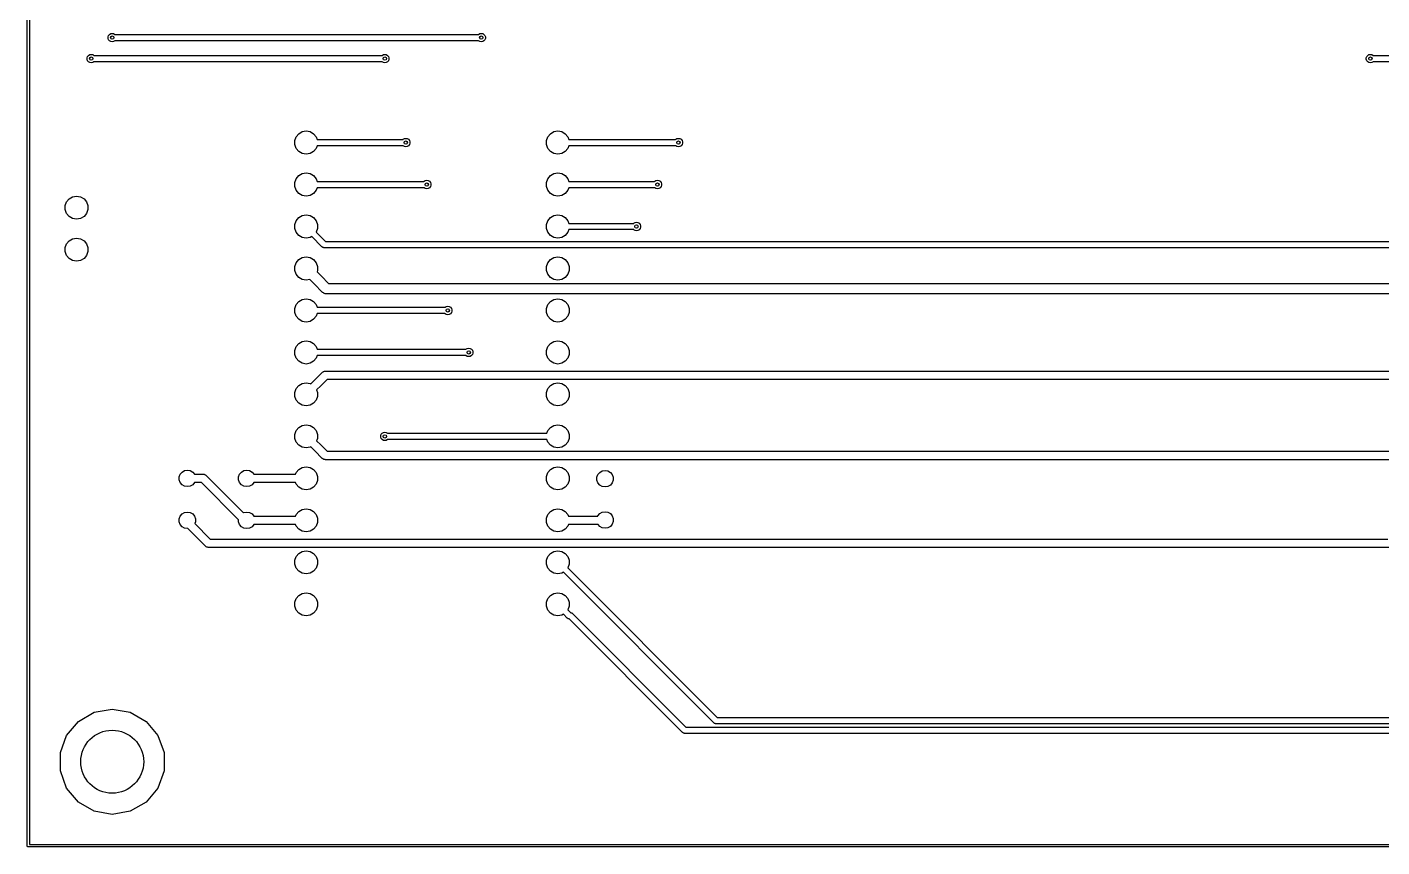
# Model space of a CAD drawing. Extents: x 25 to 346, y -457 to -16.
# Drawn here: x 25.3 to 107.4, y -456.6 to -407 of the extents above; entities that cross this region are included whole.
import ezdxf

# ---------------------------------------------------------------- set-up
doc = ezdxf.new("R2010")
doc.units = 0
doc.header["$MEASUREMENT"] = 0
doc.layers.add('BLACK', color=7, linetype='CONTINUOUS')

msp = doc.modelspace()

# ---------------------------------------------------------------- linework, layer by layer
at = {"layer": 'Black'}
for p, q in [((25.325, -456.565), (25.325, -16.51)), ((25.475, -16.585), (25.475, -456.49)), ((30.2289, -407.626), (30.2592, -407.543)), ((30.2289, -407.714), (30.2289, -407.626)), ((30.2592, -407.797), (30.2289, -407.714)), ((30.2592, -407.543), (30.3161, -407.475)), ((30.3161, -407.475), (30.3928, -407.43)), ((30.3928, -407.43), (30.48, -407.415)), ((30.48, -407.415), (30.5672, -407.43)), ((30.5672, -407.43), (30.6439, -407.475)), ((30.6439, -407.475), (30.6479, -407.479)), ((30.6479, -407.479), (52.4728, -407.479)), ((52.4728, -407.479), (52.6641, -407.479)), ((52.6641, -407.479), (52.6681, -407.475)), ((52.6681, -407.475), (52.7448, -407.43)), ((52.7448, -407.43), (52.832, -407.415)), ((52.832, -407.415), (52.9192, -407.43)), ((52.9192, -407.43), (52.9959, -407.475)), ((52.9959, -407.475), (53.0528, -407.543)), ((53.0528, -407.543), (53.0831, -407.626)), ((53.0831, -407.714), (53.0528, -407.797)), ((53.0831, -407.626), (53.0831, -407.714)), ((30.3161, -407.865), (30.2592, -407.797)), ((30.3928, -407.91), (30.3161, -407.865)), ((30.48, -407.925), (30.3928, -407.91)), ((30.5672, -407.91), (30.48, -407.925)), ((30.6439, -407.865), (30.5672, -407.91)), ((30.6479, -407.861), (30.6439, -407.865)), ((52.4728, -407.861), (30.6479, -407.861)), ((52.6641, -407.861), (52.4728, -407.861)), ((52.6681, -407.865), (52.6641, -407.861)), ((52.7448, -407.91), (52.6681, -407.865)), ((52.832, -407.925), (52.7448, -407.91)), ((52.9192, -407.91), (52.832, -407.925)), ((52.9959, -407.865), (52.9192, -407.91)), ((53.0528, -407.797), (52.9959, -407.865)), ((28.9589, -408.896), (28.9892, -408.813)), ((28.9589, -408.984), (28.9589, -408.896)), ((28.9892, -409.067), (28.9589, -408.984)), ((28.9892, -408.813), (29.0461, -408.745)), ((29.0461, -409.135), (28.9892, -409.067)), ((29.0461, -408.745), (29.1228, -408.7)), ((29.1228, -409.18), (29.0461, -409.135)), ((29.1228, -408.7), (29.21, -408.685)), ((29.21, -409.195), (29.1228, -409.18)), ((29.21, -408.685), (29.2972, -408.7)), ((29.2972, -409.18), (29.21, -409.195)), ((29.2972, -408.7), (29.3739, -408.745)), ((29.3739, -409.135), (29.2972, -409.18)), ((29.3739, -408.745), (29.3779, -408.749)), ((29.3779, -409.13), (29.3739, -409.135)), ((29.3779, -408.749), (46.8221, -408.749)), ((46.8221, -409.13), (29.3779, -409.13)), ((46.8221, -408.749), (46.8261, -408.745)), ((46.8261, -409.135), (46.8221, -409.13)), ((46.8261, -408.745), (46.9028, -408.7)), ((46.9028, -409.18), (46.8261, -409.135)), ((46.9028, -408.7), (46.99, -408.685)), ((46.99, -409.195), (46.9028, -409.18)), ((46.99, -408.685), (47.0772, -408.7)), ((47.0772, -409.18), (46.99, -409.195)), ((47.0772, -408.7), (47.1539, -408.745)), ((47.1539, -409.135), (47.0772, -409.18)), ((47.1539, -408.745), (47.2108, -408.813)), ((47.2108, -409.067), (47.1539, -409.135)), ((47.2108, -408.813), (47.2411, -408.896)), ((47.2411, -408.984), (47.2108, -409.067)), ((47.2411, -408.896), (47.2411, -408.984)), ((106.429, -408.896), (106.459, -408.813)), ((106.429, -408.984), (106.429, -408.896)), ((106.459, -409.067), (106.429, -408.984)), ((106.459, -408.813), (106.516, -408.745)), ((106.516, -409.135), (106.459, -409.067)), ((106.516, -408.745), (106.593, -408.7)), ((106.593, -409.18), (106.516, -409.135)), ((106.593, -408.7), (106.68, -408.685)), ((106.68, -409.195), (106.593, -409.18)), ((106.68, -408.685), (106.767, -408.7)), ((106.767, -409.18), (106.68, -409.195)), ((106.767, -408.7), (106.844, -408.745)), ((106.844, -409.135), (106.767, -409.18)), ((106.844, -408.745), (106.848, -408.749)), ((106.848, -409.13), (106.844, -409.135)), ((106.848, -408.749), (124.292, -408.749)), ((124.292, -409.13), (106.848, -409.13)), ((41.6203, -413.669), (41.7768, -413.483)), ((41.7768, -413.483), (41.9877, -413.361)), ((41.9877, -413.361), (42.2275, -413.319)), ((42.2275, -413.319), (42.4673, -413.361)), ((42.4673, -413.361), (42.6782, -413.483)), ((42.6782, -413.483), (42.8347, -413.669)), ((56.8603, -413.669), (57.0168, -413.483)), ((57.0168, -413.483), (57.2277, -413.361)), ((57.2277, -413.361), (57.4675, -413.319)), ((57.4675, -413.319), (57.7073, -413.361)), ((57.7073, -413.361), (57.9182, -413.483)), ((57.9182, -413.483), (58.0747, -413.669)), ((41.537, -413.898), (41.6203, -413.669)), ((41.537, -414.142), (41.537, -413.898)), ((41.6203, -414.371), (41.537, -414.142)), ((42.8347, -413.669), (42.893, -413.829)), ((42.893, -414.21), (42.8347, -414.371)), ((42.893, -413.829), (48.0921, -413.829)), ((48.0921, -414.21), (42.893, -414.21)), ((48.0921, -413.829), (48.0961, -413.825)), ((48.0961, -414.215), (48.0921, -414.21)), ((48.0961, -413.825), (48.1728, -413.78)), ((48.1728, -414.26), (48.0961, -414.215)), ((48.1728, -413.78), (48.26, -413.765)), ((48.26, -414.275), (48.1728, -414.26)), ((48.26, -413.765), (48.3472, -413.78)), ((48.3472, -414.26), (48.26, -414.275)), ((48.3472, -413.78), (48.4239, -413.825)), ((48.4239, -414.215), (48.3472, -414.26)), ((48.4239, -413.825), (48.4808, -413.893)), ((48.4808, -414.147), (48.4239, -414.215)), ((48.4808, -413.893), (48.5111, -413.976)), ((48.5111, -414.064), (48.4808, -414.147)), ((48.5111, -413.976), (48.5111, -414.064)), ((56.777, -413.898), (56.8603, -413.669)), ((56.777, -414.142), (56.777, -413.898)), ((56.8603, -414.371), (56.777, -414.142)), ((58.0747, -413.669), (58.133, -413.829)), ((58.133, -414.21), (58.0747, -414.371)), ((58.133, -413.829), (64.6021, -413.829)), ((64.6021, -414.21), (58.133, -414.21)), ((64.6021, -413.829), (64.6061, -413.825)), ((64.6061, -414.215), (64.6021, -414.21)), ((64.6061, -413.825), (64.6828, -413.78)), ((64.6828, -414.26), (64.6061, -414.215)), ((64.6828, -413.78), (64.77, -413.765)), ((64.77, -414.275), (64.6828, -414.26)), ((64.77, -413.765), (64.8572, -413.78)), ((64.8572, -414.26), (64.77, -414.275)), ((64.8572, -413.78), (64.9339, -413.825)), ((64.9339, -414.215), (64.8572, -414.26)), ((64.9339, -413.825), (64.9908, -413.893)), ((64.9908, -414.147), (64.9339, -414.215)), ((64.9908, -413.893), (65.0211, -413.976)), ((65.0211, -414.064), (64.9908, -414.147)), ((65.0211, -413.976), (65.0211, -414.064)), ((41.7768, -414.557), (41.6203, -414.371)), ((41.9877, -414.679), (41.7768, -414.557)), ((42.2275, -414.721), (41.9877, -414.679)), ((42.4673, -414.679), (42.2275, -414.721)), ((42.6782, -414.557), (42.4673, -414.679)), ((42.8347, -414.371), (42.6782, -414.557)), ((57.0168, -414.557), (56.8603, -414.371)), ((57.2277, -414.679), (57.0168, -414.557)), ((57.4675, -414.721), (57.2277, -414.679)), ((57.7073, -414.679), (57.4675, -414.721)), ((57.9182, -414.557), (57.7073, -414.679)), ((58.0747, -414.371), (57.9182, -414.557)), ((41.7768, -416.023), (41.9877, -415.901)), ((41.9877, -415.901), (42.2275, -415.859)), ((42.2275, -415.859), (42.4673, -415.901)), ((42.4673, -415.901), (42.6782, -416.023)), ((57.0168, -416.023), (57.2277, -415.901)), ((57.2277, -415.901), (57.4675, -415.859)), ((57.4675, -415.859), (57.7073, -415.901)), ((57.7073, -415.901), (57.9182, -416.023)), ((41.537, -416.438), (41.6203, -416.209)), ((41.537, -416.682), (41.537, -416.438)), ((41.6203, -416.911), (41.537, -416.682)), ((41.6203, -416.209), (41.7768, -416.023)), ((42.6782, -416.023), (42.8347, -416.209)), ((42.8347, -416.209), (42.893, -416.369)), ((42.893, -416.75), (42.8347, -416.911)), ((42.893, -416.369), (49.3621, -416.369)), ((49.3621, -416.75), (42.893, -416.75)), ((49.3621, -416.369), (49.3661, -416.365)), ((49.3661, -416.755), (49.3621, -416.75)), ((49.3661, -416.365), (49.4428, -416.32)), ((49.4428, -416.8), (49.3661, -416.755)), ((49.4428, -416.32), (49.53, -416.305)), ((49.53, -416.815), (49.4428, -416.8)), ((49.53, -416.305), (49.6172, -416.32)), ((49.6172, -416.8), (49.53, -416.815)), ((49.6172, -416.32), (49.6939, -416.365)), ((49.6939, -416.755), (49.6172, -416.8)), ((49.6939, -416.365), (49.7508, -416.433)), ((49.7508, -416.687), (49.6939, -416.755)), ((49.7508, -416.433), (49.7811, -416.516)), ((49.7811, -416.604), (49.7508, -416.687)), ((49.7811, -416.516), (49.7811, -416.604)), ((56.777, -416.438), (56.8603, -416.209)), ((56.777, -416.682), (56.777, -416.438)), ((56.8603, -416.911), (56.777, -416.682)), ((56.8603, -416.209), (57.0168, -416.023)), ((57.9182, -416.023), (58.0747, -416.209)), ((58.0747, -416.209), (58.133, -416.369)), ((58.133, -416.75), (58.0747, -416.911)), ((58.133, -416.369), (63.3321, -416.369)), ((63.3321, -416.75), (58.133, -416.75)), ((63.3321, -416.369), (63.3361, -416.365)), ((63.3361, -416.755), (63.3321, -416.75)), ((63.3361, -416.365), (63.4128, -416.32)), ((63.4128, -416.8), (63.3361, -416.755)), ((63.4128, -416.32), (63.5, -416.305)), ((63.5, -416.815), (63.4128, -416.8)), ((63.5, -416.305), (63.5872, -416.32)), ((63.5872, -416.8), (63.5, -416.815)), ((63.5872, -416.32), (63.6639, -416.365)), ((63.6639, -416.755), (63.5872, -416.8)), ((63.6639, -416.365), (63.7208, -416.433)), ((63.7208, -416.687), (63.6639, -416.755)), ((63.7208, -416.433), (63.7511, -416.516)), ((63.7511, -416.604), (63.7208, -416.687)), ((63.7511, -416.516), (63.7511, -416.604)), ((27.6305, -417.835), (27.7138, -417.606)), ((27.7138, -417.606), (27.8703, -417.42)), ((27.8703, -417.42), (28.0812, -417.298)), ((28.0812, -417.298), (28.321, -417.256)), ((28.321, -417.256), (28.5608, -417.298)), ((28.5608, -417.298), (28.7717, -417.42)), ((28.7717, -417.42), (28.9282, -417.606)), ((28.9282, -417.606), (29.0115, -417.835)), ((41.7768, -417.097), (41.6203, -416.911)), ((41.9877, -417.219), (41.7768, -417.097)), ((42.2275, -417.261), (41.9877, -417.219)), ((42.4673, -417.219), (42.2275, -417.261)), ((42.6782, -417.097), (42.4673, -417.219)), ((42.8347, -416.911), (42.6782, -417.097)), ((57.0168, -417.097), (56.8603, -416.911)), ((57.2277, -417.219), (57.0168, -417.097)), ((57.4675, -417.261), (57.2277, -417.219)), ((57.7073, -417.219), (57.4675, -417.261)), ((57.9182, -417.097), (57.7073, -417.219)), ((58.0747, -416.911), (57.9182, -417.097)), ((27.6305, -418.079), (27.6305, -417.835)), ((27.7138, -418.308), (27.6305, -418.079)), ((27.8703, -418.494), (27.7138, -418.308)), ((28.9282, -418.308), (28.7717, -418.494)), ((29.0115, -418.079), (28.9282, -418.308)), ((29.0115, -417.835), (29.0115, -418.079)), ((41.7768, -418.563), (41.9877, -418.441)), ((41.9877, -418.441), (42.2275, -418.399)), ((42.2275, -418.399), (42.4673, -418.441)), ((42.4673, -418.441), (42.6782, -418.563)), ((57.0168, -418.563), (57.2277, -418.441)), ((57.2277, -418.441), (57.4675, -418.399)), ((57.4675, -418.399), (57.7073, -418.441)), ((57.7073, -418.441), (57.9182, -418.563)), ((28.0812, -418.616), (27.8703, -418.494)), ((28.321, -418.658), (28.0812, -418.616)), ((28.5608, -418.616), (28.321, -418.658)), ((28.7717, -418.494), (28.5608, -418.616)), ((41.537, -418.978), (41.6203, -418.749)), ((41.537, -419.222), (41.537, -418.978)), ((41.6203, -419.451), (41.537, -419.222)), ((41.6203, -418.749), (41.7768, -418.563)), ((42.6782, -418.563), (42.8347, -418.749)), ((42.8347, -418.749), (42.918, -418.978)), ((42.918, -419.222), (42.8381, -419.441)), ((42.918, -418.978), (42.918, -419.222)), ((56.777, -418.978), (56.8603, -418.749)), ((56.777, -419.222), (56.777, -418.978)), ((56.8603, -419.451), (56.777, -419.222)), ((56.8603, -418.749), (57.0168, -418.563)), ((57.9182, -418.563), (58.0747, -418.749)), ((58.0747, -418.749), (58.133, -418.909)), ((58.133, -418.909), (62.0621, -418.909)), ((62.0621, -418.909), (62.0661, -418.905)), ((62.0661, -418.905), (62.1428, -418.86)), ((62.1428, -418.86), (62.23, -418.845)), ((62.23, -418.845), (62.3172, -418.86)), ((62.3172, -418.86), (62.3939, -418.905)), ((62.3939, -418.905), (62.4508, -418.973)), ((62.4508, -419.227), (62.3939, -419.295)), ((62.4508, -418.973), (62.4811, -419.056)), ((62.4811, -419.144), (62.4508, -419.227)), ((62.4811, -419.056), (62.4811, -419.144)), ((27.7138, -420.146), (27.8703, -419.96)), ((27.8703, -419.96), (28.0812, -419.838)), ((28.0812, -419.838), (28.321, -419.796)), ((28.321, -419.796), (28.5608, -419.838)), ((28.5608, -419.838), (28.7717, -419.96)), ((28.7717, -419.96), (28.9282, -420.146)), ((41.7768, -419.637), (41.6203, -419.451)), ((41.9877, -419.759), (41.7768, -419.637)), ((42.2275, -419.801), (41.9877, -419.759)), ((42.4673, -419.759), (42.2275, -419.801)), ((42.5622, -419.704), (42.4673, -419.759)), ((43.185, -420.327), (42.5622, -419.704)), ((42.8381, -419.441), (43.3986, -420.002)), ((43.3986, -420.002), (149.634, -420.002)), ((57.0168, -419.637), (56.8603, -419.451)), ((57.2277, -419.759), (57.0168, -419.637)), ((57.4675, -419.801), (57.2277, -419.759)), ((57.7073, -419.759), (57.4675, -419.801)), ((57.9182, -419.637), (57.7073, -419.759)), ((58.0747, -419.451), (57.9182, -419.637)), ((58.133, -419.291), (58.0747, -419.451)), ((62.0621, -419.291), (58.133, -419.291)), ((62.0661, -419.295), (62.0621, -419.291)), ((62.1428, -419.34), (62.0661, -419.295)), ((62.23, -419.355), (62.1428, -419.34)), ((62.3172, -419.34), (62.23, -419.355)), ((62.3939, -419.295), (62.3172, -419.34)), ((27.6305, -420.375), (27.7138, -420.146)), ((27.6305, -420.619), (27.6305, -420.375)), ((27.7138, -420.848), (27.6305, -420.619)), ((27.8703, -421.034), (27.7138, -420.848)), ((28.9282, -420.848), (28.7717, -421.034)), ((28.9282, -420.146), (29.0115, -420.375)), ((29.0115, -420.619), (28.9282, -420.848)), ((29.0115, -420.375), (29.0115, -420.619)), ((43.1919, -420.332), (43.185, -420.327)), ((43.1972, -420.338), (43.1919, -420.332)), ((43.2188, -420.351), (43.1972, -420.338)), ((43.2392, -420.365), (43.2188, -420.351)), ((43.2473, -420.367), (43.2392, -420.365)), ((43.2545, -420.371), (43.2473, -420.367)), ((43.2791, -420.376), (43.2545, -420.371)), ((43.3031, -420.382), (43.2791, -420.376)), ((43.3114, -420.381), (43.3031, -420.382)), ((43.3197, -420.383), (43.3114, -420.381)), ((149.784, -420.383), (43.3197, -420.383)), ((28.0812, -421.156), (27.8703, -421.034)), ((28.321, -421.198), (28.0812, -421.156)), ((28.5608, -421.156), (28.321, -421.198)), ((28.7717, -421.034), (28.5608, -421.156)), ((41.537, -421.518), (41.6203, -421.289)), ((41.537, -421.762), (41.537, -421.518)), ((41.6203, -421.289), (41.7768, -421.103)), ((41.7768, -421.103), (41.9877, -420.981)), ((41.9877, -420.981), (42.2275, -420.939)), ((42.2275, -420.939), (42.4673, -420.981)), ((42.4673, -420.981), (42.6782, -421.103)), ((42.6782, -421.103), (42.8347, -421.289)), ((42.8347, -421.289), (42.918, -421.518)), ((42.918, -421.518), (42.918, -421.762)), ((56.777, -421.518), (56.8603, -421.289)), ((56.777, -421.762), (56.777, -421.518)), ((56.8603, -421.289), (57.0168, -421.103)), ((57.0168, -421.103), (57.2277, -420.981)), ((57.2277, -420.981), (57.4675, -420.939)), ((57.4675, -420.939), (57.7073, -420.981)), ((57.7073, -420.981), (57.9182, -421.103)), ((57.9182, -421.103), (58.0747, -421.289)), ((58.0747, -421.289), (58.158, -421.518)), ((58.158, -421.518), (58.158, -421.762)), ((41.6203, -421.991), (41.537, -421.762)), ((41.7768, -422.177), (41.6203, -421.991)), ((41.9877, -422.299), (41.7768, -422.177)), ((42.2275, -422.341), (41.9877, -422.299)), ((42.4419, -422.303), (42.2275, -422.341)), ((42.7015, -422.563), (42.4419, -422.303)), ((42.918, -421.762), (42.8861, -421.85)), ((42.8861, -421.85), (43.1505, -422.114)), ((43.1505, -422.114), (43.1505, -422.114)), ((43.1505, -422.114), (43.5782, -422.542)), ((43.5782, -422.542), (118.347, -422.542)), ((56.8603, -421.991), (56.777, -421.762)), ((57.0168, -422.177), (56.8603, -421.991)), ((57.2277, -422.299), (57.0168, -422.177)), ((57.4675, -422.341), (57.2277, -422.299)), ((57.7073, -422.299), (57.4675, -422.341)), ((57.9182, -422.177), (57.7073, -422.299)), ((58.0747, -421.991), (57.9182, -422.177)), ((58.158, -421.762), (58.0747, -421.991)), ((43.2222, -423.084), (42.7015, -422.563)), ((42.7015, -422.563), (42.7015, -422.563)), ((43.2336, -423.092), (43.2222, -423.084)), ((43.2426, -423.102), (43.2336, -423.092)), ((43.2785, -423.123), (43.2426, -423.102)), ((43.3125, -423.147), (43.2785, -423.123)), ((43.326, -423.151), (43.3125, -423.147)), ((43.3381, -423.158), (43.326, -423.151)), ((43.379, -423.165), (43.3381, -423.158)), ((43.419, -423.175), (43.379, -423.165)), ((43.4329, -423.174), (43.419, -423.175)), ((43.4467, -423.177), (43.4329, -423.174)), ((118.478, -423.177), (43.4467, -423.177)), ((41.537, -424.058), (41.6203, -423.829)), ((41.537, -424.302), (41.537, -424.058)), ((41.6203, -423.829), (41.7768, -423.643)), ((41.7768, -423.643), (41.9877, -423.521)), ((41.9877, -423.521), (42.2275, -423.479)), ((42.2275, -423.479), (42.4673, -423.521)), ((42.4673, -423.521), (42.6782, -423.643)), ((42.6782, -423.643), (42.8347, -423.829)), ((42.8347, -423.829), (42.893, -423.989)), ((42.893, -423.989), (50.6321, -423.989)), ((50.6321, -423.989), (50.6361, -423.985)), ((50.6361, -423.985), (50.7128, -423.94)), ((50.7128, -423.94), (50.8, -423.925)), ((50.8, -423.925), (50.8872, -423.94)), ((50.8872, -423.94), (50.9639, -423.985)), ((50.9639, -423.985), (51.0208, -424.053)), ((51.0208, -424.053), (51.0511, -424.136)), ((51.0511, -424.136), (51.0511, -424.224)), ((56.777, -424.058), (56.8603, -423.829)), ((56.777, -424.302), (56.777, -424.058)), ((56.8603, -423.829), (57.0168, -423.643)), ((57.0168, -423.643), (57.2277, -423.521)), ((57.2277, -423.521), (57.4675, -423.479)), ((57.4675, -423.479), (57.7073, -423.521)), ((57.7073, -423.521), (57.9182, -423.643)), ((57.9182, -423.643), (58.0747, -423.829)), ((58.0747, -423.829), (58.158, -424.058)), ((58.158, -424.058), (58.158, -424.302)), ((41.6203, -424.531), (41.537, -424.302)), ((41.7768, -424.717), (41.6203, -424.531)), ((41.9877, -424.839), (41.7768, -424.717)), ((42.2275, -424.881), (41.9877, -424.839)), ((42.4673, -424.839), (42.2275, -424.881)), ((42.6782, -424.717), (42.4673, -424.839)), ((42.8347, -424.531), (42.6782, -424.717)), ((42.893, -424.37), (42.8347, -424.531)), ((50.6321, -424.37), (42.893, -424.37)), ((50.6361, -424.375), (50.6321, -424.37)), ((50.7128, -424.42), (50.6361, -424.375)), ((50.8, -424.435), (50.7128, -424.42)), ((50.8872, -424.42), (50.8, -424.435)), ((50.9639, -424.375), (50.8872, -424.42)), ((51.0208, -424.307), (50.9639, -424.375)), ((51.0511, -424.224), (51.0208, -424.307)), ((56.8603, -424.531), (56.777, -424.302)), ((57.0168, -424.717), (56.8603, -424.531)), ((57.2277, -424.839), (57.0168, -424.717)), ((57.4675, -424.881), (57.2277, -424.839)), ((57.7073, -424.839), (57.4675, -424.881)), ((57.9182, -424.717), (57.7073, -424.839)), ((58.0747, -424.531), (57.9182, -424.717)), ((58.158, -424.302), (58.0747, -424.531)), ((41.537, -426.598), (41.6203, -426.369)), ((41.537, -426.842), (41.537, -426.598)), ((41.6203, -426.369), (41.7768, -426.183)), ((41.7768, -426.183), (41.9877, -426.061)), ((41.9877, -426.061), (42.2275, -426.019)), ((42.2275, -426.019), (42.4673, -426.061)), ((42.4673, -426.061), (42.6782, -426.183)), ((42.6782, -426.183), (42.8347, -426.369)), ((42.8347, -426.369), (42.893, -426.529)), ((42.893, -426.529), (51.9021, -426.529)), ((51.9021, -426.529), (51.9061, -426.525)), ((51.9061, -426.525), (51.9828, -426.48)), ((51.9828, -426.48), (52.07, -426.465)), ((52.07, -426.465), (52.1572, -426.48)), ((52.1572, -426.48), (52.2339, -426.525)), ((52.2339, -426.525), (52.2908, -426.593)), ((52.2908, -426.593), (52.3211, -426.676)), ((56.777, -426.598), (56.8603, -426.369)), ((56.777, -426.842), (56.777, -426.598)), ((56.8603, -426.369), (57.0168, -426.183)), ((57.0168, -426.183), (57.2277, -426.061)), ((57.2277, -426.061), (57.4675, -426.019)), ((57.4675, -426.019), (57.7073, -426.061)), ((57.7073, -426.061), (57.9182, -426.183)), ((57.9182, -426.183), (58.0747, -426.369)), ((58.0747, -426.369), (58.158, -426.598)), ((58.158, -426.598), (58.158, -426.842)), ((41.6203, -427.071), (41.537, -426.842)), ((41.7768, -427.257), (41.6203, -427.071)), ((41.9877, -427.379), (41.7768, -427.257)), ((42.2275, -427.421), (41.9877, -427.379)), ((42.4673, -427.379), (42.2275, -427.421)), ((42.6782, -427.257), (42.4673, -427.379)), ((42.8347, -427.071), (42.6782, -427.257)), ((42.893, -426.91), (42.8347, -427.071)), ((51.9021, -426.91), (42.893, -426.91)), ((51.9061, -426.915), (51.9021, -426.91)), ((51.9828, -426.96), (51.9061, -426.915)), ((52.07, -426.975), (51.9828, -426.96)), ((52.1572, -426.96), (52.07, -426.975)), ((52.2339, -426.915), (52.1572, -426.96)), ((52.2908, -426.847), (52.2339, -426.915)), ((52.3211, -426.764), (52.2908, -426.847)), ((52.3211, -426.676), (52.3211, -426.764)), ((56.8603, -427.071), (56.777, -426.842)), ((57.0168, -427.257), (56.8603, -427.071)), ((57.2277, -427.379), (57.0168, -427.257)), ((57.4675, -427.421), (57.2277, -427.379)), ((57.7073, -427.379), (57.4675, -427.421)), ((57.9182, -427.257), (57.7073, -427.379)), ((58.0747, -427.071), (57.9182, -427.257)), ((58.158, -426.842), (58.0747, -427.071)), ((42.7464, -428.382), (43.2036, -427.925)), ((43.2036, -427.925), (43.2127, -427.918)), ((43.2127, -427.918), (43.2199, -427.91)), ((43.2199, -427.91), (43.2487, -427.893)), ((43.2487, -427.893), (43.2759, -427.874)), ((43.2759, -427.874), (43.2866, -427.871)), ((43.2866, -427.871), (43.2963, -427.866)), ((43.2963, -427.866), (43.329, -427.86)), ((43.329, -427.86), (43.3611, -427.851)), ((43.3611, -427.851), (43.3722, -427.852)), ((43.3722, -427.852), (43.3832, -427.85)), ((43.3832, -427.85), (118.542, -427.85)), ((41.537, -429.138), (41.6203, -428.909)), ((41.6203, -428.909), (41.7768, -428.723)), ((41.7768, -428.723), (41.9877, -428.601)), ((41.9877, -428.601), (42.2275, -428.559)), ((42.2275, -428.559), (42.4673, -428.601)), ((42.4673, -428.601), (42.5053, -428.623)), ((42.5053, -428.623), (42.7464, -428.382)), ((43.1056, -428.741), (42.8621, -428.985)), ((42.8621, -428.985), (42.918, -429.138)), ((43.4884, -428.358), (43.1056, -428.741)), ((118.437, -428.358), (43.4884, -428.358)), ((56.777, -429.138), (56.8603, -428.909)), ((56.8603, -428.909), (57.0168, -428.723)), ((57.0168, -428.723), (57.2277, -428.601)), ((57.2277, -428.601), (57.4675, -428.559)), ((57.4675, -428.559), (57.7073, -428.601)), ((57.7073, -428.601), (57.9182, -428.723)), ((57.9182, -428.723), (58.0747, -428.909)), ((58.0747, -428.909), (58.158, -429.138)), ((41.537, -429.382), (41.537, -429.138)), ((41.6203, -429.611), (41.537, -429.382)), ((41.7768, -429.797), (41.6203, -429.611)), ((41.9877, -429.919), (41.7768, -429.797)), ((42.2275, -429.961), (41.9877, -429.919)), ((42.4673, -429.919), (42.2275, -429.961)), ((42.6782, -429.797), (42.4673, -429.919)), ((42.8347, -429.611), (42.6782, -429.797)), ((42.918, -429.382), (42.8347, -429.611)), ((42.918, -429.138), (42.918, -429.382)), ((56.777, -429.382), (56.777, -429.138)), ((56.8603, -429.611), (56.777, -429.382)), ((57.0168, -429.797), (56.8603, -429.611)), ((57.2277, -429.919), (57.0168, -429.797)), ((57.4675, -429.961), (57.2277, -429.919)), ((57.7073, -429.919), (57.4675, -429.961)), ((57.9182, -429.797), (57.7073, -429.919)), ((58.0747, -429.611), (57.9182, -429.797)), ((58.158, -429.382), (58.0747, -429.611)), ((58.158, -429.138), (58.158, -429.382)), ((41.537, -431.678), (41.6203, -431.449)), ((41.6203, -431.449), (41.7768, -431.263)), ((41.7768, -431.263), (41.9877, -431.141)), ((41.9877, -431.141), (42.2275, -431.099)), ((42.2275, -431.099), (42.4673, -431.141)), ((42.4673, -431.141), (42.6782, -431.263)), ((42.6782, -431.263), (42.8347, -431.449)), ((42.8347, -431.449), (42.918, -431.678)), ((46.8261, -431.605), (46.9028, -431.56)), ((46.9028, -431.56), (46.99, -431.545)), ((46.99, -431.545), (47.0772, -431.56)), ((47.0772, -431.56), (47.1539, -431.605)), ((56.802, -431.609), (56.8603, -431.449)), ((56.8603, -431.449), (57.0168, -431.263)), ((57.0168, -431.263), (57.2277, -431.141)), ((57.2277, -431.141), (57.4675, -431.099)), ((57.4675, -431.099), (57.7073, -431.141)), ((57.7073, -431.141), (57.9182, -431.263)), ((57.9182, -431.263), (58.0747, -431.449)), ((58.0747, -431.449), (58.158, -431.678)), ((41.537, -431.922), (41.537, -431.678)), ((41.6203, -432.151), (41.537, -431.922)), ((41.7768, -432.337), (41.6203, -432.151)), ((41.9877, -432.459), (41.7768, -432.337)), ((42.918, -431.922), (42.8621, -432.075)), ((42.8621, -432.075), (43.1056, -432.319)), ((42.918, -431.678), (42.918, -431.922)), ((43.1056, -432.319), (43.4884, -432.702)), ((46.7389, -431.756), (46.7692, -431.673)), ((46.7389, -431.844), (46.7389, -431.756)), ((46.7692, -431.927), (46.7389, -431.844)), ((46.7692, -431.673), (46.8261, -431.605)), ((46.8261, -431.995), (46.7692, -431.927)), ((46.9028, -432.04), (46.8261, -431.995)), ((46.99, -432.055), (46.9028, -432.04)), ((47.0772, -432.04), (46.99, -432.055)), ((47.1539, -431.995), (47.0772, -432.04)), ((47.1539, -431.605), (47.1579, -431.609)), ((47.1579, -431.99), (47.1539, -431.995)), ((47.1579, -431.609), (56.802, -431.609)), ((56.802, -431.99), (47.1579, -431.99)), ((56.8603, -432.151), (56.802, -431.99)), ((57.0168, -432.337), (56.8603, -432.151)), ((57.2277, -432.459), (57.0168, -432.337)), ((57.9182, -432.337), (57.7073, -432.459)), ((58.0747, -432.151), (57.9182, -432.337)), ((58.158, -431.922), (58.0747, -432.151)), ((58.158, -431.678), (58.158, -431.922)), ((42.2275, -432.501), (41.9877, -432.459)), ((42.4673, -432.459), (42.2275, -432.501)), ((42.5053, -432.437), (42.4673, -432.459)), ((42.7464, -432.678), (42.5053, -432.437)), ((43.2036, -433.135), (42.7464, -432.678)), ((43.2127, -433.142), (43.2036, -433.135)), ((43.2199, -433.15), (43.2127, -433.142)), ((43.2487, -433.167), (43.2199, -433.15)), ((43.2759, -433.186), (43.2487, -433.167)), ((43.2866, -433.189), (43.2759, -433.186)), ((43.2963, -433.194), (43.2866, -433.189)), ((43.329, -433.2), (43.2963, -433.194)), ((43.3611, -433.209), (43.329, -433.2)), ((43.3722, -433.208), (43.3611, -433.209)), ((43.3832, -433.21), (43.3722, -433.208)), ((118.542, -433.21), (43.3832, -433.21)), ((43.4884, -432.702), (118.437, -432.702)), ((57.4675, -432.501), (57.2277, -432.459)), ((57.7073, -432.459), (57.4675, -432.501)), ((34.5953, -434.089), (34.7074, -433.956)), ((34.7074, -433.956), (34.8583, -433.868)), ((34.8583, -433.868), (35.03, -433.838)), ((35.03, -433.838), (35.2017, -433.868)), ((35.2017, -433.868), (35.3526, -433.956)), ((35.3526, -433.956), (35.4621, -434.086)), ((38.1953, -434.089), (38.3074, -433.956)), ((38.3074, -433.956), (38.4583, -433.868)), ((38.4583, -433.868), (38.63, -433.838)), ((38.63, -433.838), (38.8017, -433.868)), ((38.8017, -433.868), (38.9526, -433.956)), ((38.9526, -433.956), (39.0621, -434.086)), ((41.5851, -434.086), (41.6203, -433.989)), ((41.6203, -433.989), (41.7768, -433.803)), ((41.7768, -433.803), (41.9877, -433.681)), ((41.9877, -433.681), (42.2275, -433.639)), ((42.2275, -433.639), (42.4673, -433.681)), ((42.4673, -433.681), (42.6782, -433.803)), ((42.6782, -433.803), (42.8347, -433.989)), ((42.8347, -433.989), (42.918, -434.218)), ((56.777, -434.218), (56.8603, -433.989)), ((56.8603, -433.989), (57.0168, -433.803)), ((57.0168, -433.803), (57.2277, -433.681)), ((57.2277, -433.681), (57.4675, -433.639)), ((57.4675, -433.639), (57.7073, -433.681)), ((57.7073, -433.681), (57.9182, -433.803)), ((57.9182, -433.803), (58.0747, -433.989)), ((58.0747, -433.989), (58.158, -434.218)), ((59.8903, -434.109), (60.0024, -433.976)), ((60.0024, -433.976), (60.1533, -433.888)), ((60.1533, -433.888), (60.325, -433.858)), ((60.325, -433.858), (60.4967, -433.888)), ((60.4967, -433.888), (60.6476, -433.976)), ((60.6476, -433.976), (60.7597, -434.109)), ((34.5357, -434.253), (34.5953, -434.089)), ((34.5357, -434.427), (34.5357, -434.253)), ((34.5953, -434.591), (34.5357, -434.427)), ((34.7074, -434.724), (34.5953, -434.591)), ((34.8583, -434.812), (34.7074, -434.724)), ((35.03, -434.842), (34.8583, -434.812)), ((35.2017, -434.812), (35.03, -434.842)), ((35.3526, -434.724), (35.2017, -434.812)), ((35.4621, -434.594), (35.3526, -434.724)), ((35.4621, -434.086), (35.985, -434.086)), ((35.8798, -434.594), (35.4621, -434.594)), ((38.1357, -436.85), (35.8798, -434.594)), ((35.985, -434.086), (35.996, -434.088)), ((35.996, -434.088), (36.0071, -434.087)), ((36.0071, -434.087), (36.0392, -434.096)), ((36.0392, -434.096), (36.0719, -434.101)), ((36.0719, -434.101), (36.0816, -434.107)), ((36.0816, -434.107), (36.0923, -434.11)), ((36.0923, -434.11), (36.1195, -434.129)), ((36.1195, -434.129), (36.1483, -434.145)), ((36.1483, -434.145), (36.1555, -434.154)), ((36.1555, -434.154), (36.1646, -434.16)), ((36.1646, -434.16), (38.4293, -436.425)), ((38.1357, -434.253), (38.1953, -434.089)), ((38.1357, -434.427), (38.1357, -434.253)), ((38.1953, -434.591), (38.1357, -434.427)), ((38.3074, -434.724), (38.1953, -434.591)), ((38.4583, -434.812), (38.3074, -434.724)), ((38.63, -434.842), (38.4583, -434.812)), ((38.8017, -434.812), (38.63, -434.842)), ((38.9526, -434.724), (38.8017, -434.812)), ((39.0621, -434.594), (38.9526, -434.724)), ((39.0621, -434.086), (41.5851, -434.086)), ((41.5851, -434.594), (39.0621, -434.594)), ((41.6203, -434.691), (41.5851, -434.594)), ((41.7768, -434.877), (41.6203, -434.691)), ((42.8347, -434.691), (42.6782, -434.877)), ((42.918, -434.462), (42.8347, -434.691)), ((42.918, -434.218), (42.918, -434.462)), ((56.777, -434.462), (56.777, -434.218)), ((56.8603, -434.691), (56.777, -434.462)), ((57.0168, -434.877), (56.8603, -434.691)), ((58.0747, -434.691), (57.9182, -434.877)), ((58.158, -434.462), (58.0747, -434.691)), ((58.158, -434.218), (58.158, -434.462)), ((59.8307, -434.273), (59.8903, -434.109)), ((59.8307, -434.447), (59.8307, -434.273)), ((59.8903, -434.611), (59.8307, -434.447)), ((60.0024, -434.744), (59.8903, -434.611)), ((60.1533, -434.832), (60.0024, -434.744)), ((60.325, -434.862), (60.1533, -434.832)), ((60.4967, -434.832), (60.325, -434.862)), ((60.6476, -434.744), (60.4967, -434.832)), ((60.7597, -434.611), (60.6476, -434.744)), ((60.7597, -434.109), (60.8193, -434.273)), ((60.8193, -434.447), (60.7597, -434.611)), ((60.8193, -434.273), (60.8193, -434.447)), ((41.9877, -434.999), (41.7768, -434.877)), ((42.2275, -435.041), (41.9877, -434.999)), ((42.4673, -434.999), (42.2275, -435.041)), ((42.6782, -434.877), (42.4673, -434.999)), ((57.2277, -434.999), (57.0168, -434.877)), ((57.4675, -435.041), (57.2277, -434.999)), ((57.7073, -434.999), (57.4675, -435.041)), ((57.9182, -434.877), (57.7073, -434.999)), ((34.5953, -436.629), (34.7074, -436.496)), ((34.7074, -436.496), (34.8583, -436.408)), ((34.8583, -436.408), (35.03, -436.378)), ((35.03, -436.378), (35.2017, -436.408)), ((35.2017, -436.408), (35.3526, -436.496)), ((35.3526, -436.496), (35.4647, -436.629)), ((38.4293, -436.425), (38.4583, -436.408)), ((38.4583, -436.408), (38.63, -436.378)), ((38.63, -436.378), (38.8017, -436.408)), ((38.8017, -436.408), (38.9526, -436.496)), ((38.9526, -436.496), (39.0621, -436.626)), ((41.6203, -436.529), (41.7768, -436.343)), ((41.7768, -436.343), (41.9877, -436.221)), ((41.9877, -436.221), (42.2275, -436.179)), ((42.2275, -436.179), (42.4673, -436.221)), ((42.4673, -436.221), (42.6782, -436.343)), ((42.6782, -436.343), (42.8347, -436.529)), ((56.8603, -436.529), (57.0168, -436.343)), ((57.0168, -436.343), (57.2277, -436.221)), ((57.2277, -436.221), (57.4675, -436.179)), ((57.4675, -436.179), (57.7073, -436.221)), ((57.7073, -436.221), (57.9182, -436.343)), ((57.9182, -436.343), (58.0747, -436.529)), ((59.8903, -436.609), (60.0024, -436.476)), ((60.0024, -436.476), (60.1533, -436.388)), ((60.1533, -436.388), (60.325, -436.358)), ((60.325, -436.358), (60.4967, -436.388)), ((60.4967, -436.388), (60.6476, -436.476)), ((60.6476, -436.476), (60.7597, -436.609)), ((34.5357, -436.793), (34.5953, -436.629)), ((34.5357, -436.967), (34.5357, -436.793)), ((34.5953, -437.131), (34.5357, -436.967)), ((34.7074, -437.264), (34.5953, -437.131)), ((34.8583, -437.352), (34.7074, -437.264)), ((35.4647, -436.629), (35.5243, -436.793)), ((35.5243, -436.967), (35.4835, -437.079)), ((35.4835, -437.079), (36.4145, -438.01)), ((35.5243, -436.793), (35.5243, -436.967)), ((38.1357, -436.967), (38.1357, -436.85)), ((38.1953, -437.131), (38.1357, -436.967)), ((38.3074, -437.264), (38.1953, -437.131)), ((38.4583, -437.352), (38.3074, -437.264)), ((38.9526, -437.264), (38.8017, -437.352)), ((39.0621, -437.134), (38.9526, -437.264)), ((39.0621, -436.626), (41.5851, -436.626)), ((41.5851, -437.134), (39.0621, -437.134)), ((41.5851, -436.626), (41.6203, -436.529)), ((41.6203, -437.231), (41.5851, -437.134)), ((41.7768, -437.417), (41.6203, -437.231)), ((42.8347, -437.231), (42.6782, -437.417)), ((42.8347, -436.529), (42.918, -436.758)), ((42.918, -437.002), (42.8347, -437.231)), ((42.918, -436.758), (42.918, -437.002)), ((56.777, -436.758), (56.8603, -436.529)), ((56.777, -437.002), (56.777, -436.758)), ((56.8603, -437.231), (56.777, -437.002)), ((57.0168, -437.417), (56.8603, -437.231)), ((58.0747, -437.231), (57.9182, -437.417)), ((58.0747, -436.529), (58.1099, -436.626)), ((58.1099, -437.134), (58.0747, -437.231)), ((58.1099, -436.626), (59.8842, -436.626)), ((59.9097, -437.134), (58.1099, -437.134)), ((59.8842, -436.626), (59.8903, -436.609)), ((60.0024, -437.244), (59.9097, -437.134)), ((60.1533, -437.332), (60.0024, -437.244)), ((60.6476, -437.244), (60.4967, -437.332)), ((60.7597, -437.111), (60.6476, -437.244)), ((60.7597, -436.609), (60.8193, -436.773)), ((60.8193, -436.947), (60.7597, -437.111)), ((60.8193, -436.773), (60.8193, -436.947)), ((35.03, -437.382), (34.8583, -437.352)), ((35.062, -437.376), (35.03, -437.382)), ((36.1297, -438.444), (35.062, -437.376)), ((36.4145, -438.01), (107.73, -438.01)), ((38.63, -437.382), (38.4583, -437.352)), ((38.8017, -437.352), (38.63, -437.382)), ((41.9877, -437.539), (41.7768, -437.417)), ((42.2275, -437.581), (41.9877, -437.539)), ((42.4673, -437.539), (42.2275, -437.581)), ((42.6782, -437.417), (42.4673, -437.539)), ((57.2277, -437.539), (57.0168, -437.417)), ((57.4675, -437.581), (57.2277, -437.539)), ((57.7073, -437.539), (57.4675, -437.581)), ((57.9182, -437.417), (57.7073, -437.539)), ((60.325, -437.362), (60.1533, -437.332)), ((60.4967, -437.332), (60.325, -437.362)), ((36.1388, -438.45), (36.1297, -438.444)), ((36.146, -438.459), (36.1388, -438.45)), ((36.1748, -438.475), (36.146, -438.459)), ((36.202, -438.495), (36.1748, -438.475)), ((36.2127, -438.497), (36.202, -438.495)), ((36.2224, -438.503), (36.2127, -438.497)), ((36.2551, -438.509), (36.2224, -438.503)), ((36.2872, -438.517), (36.2551, -438.509)), ((36.2983, -438.516), (36.2872, -438.517)), ((36.3093, -438.518), (36.2983, -438.516)), ((107.836, -438.518), (36.3093, -438.518)), ((41.6203, -439.069), (41.7768, -438.883)), ((41.7768, -438.883), (41.9877, -438.761)), ((41.9877, -438.761), (42.2275, -438.719)), ((42.2275, -438.719), (42.4673, -438.761)), ((42.4673, -438.761), (42.6782, -438.883)), ((42.6782, -438.883), (42.8347, -439.069)), ((56.8603, -439.069), (57.0168, -438.883)), ((57.0168, -438.883), (57.2277, -438.761)), ((57.2277, -438.761), (57.4675, -438.719)), ((57.4675, -438.719), (57.7073, -438.761)), ((57.7073, -438.761), (57.9182, -438.883)), ((57.9182, -438.883), (58.0747, -439.069)), ((41.537, -439.298), (41.6203, -439.069)), ((41.537, -439.542), (41.537, -439.298)), ((41.6203, -439.771), (41.537, -439.542)), ((41.7768, -439.957), (41.6203, -439.771)), ((42.8347, -439.771), (42.6782, -439.957)), ((42.8347, -439.069), (42.918, -439.298)), ((42.918, -439.542), (42.8347, -439.771)), ((42.918, -439.298), (42.918, -439.542)), ((56.777, -439.298), (56.8603, -439.069)), ((56.777, -439.542), (56.777, -439.298)), ((56.8603, -439.771), (56.777, -439.542)), ((57.0168, -439.957), (56.8603, -439.771)), ((58.0747, -439.069), (58.158, -439.298)), ((58.158, -439.542), (58.0781, -439.761)), ((58.0781, -439.761), (67.1222, -448.805)), ((58.158, -439.298), (58.158, -439.542)), ((41.9877, -440.079), (41.7768, -439.957)), ((42.2275, -440.121), (41.9877, -440.079)), ((42.4673, -440.079), (42.2275, -440.121)), ((42.6782, -439.957), (42.4673, -440.079)), ((57.2277, -440.079), (57.0168, -439.957)), ((57.4675, -440.121), (57.2277, -440.079)), ((57.7073, -440.079), (57.4675, -440.121)), ((57.8022, -440.024), (57.7073, -440.079)), ((66.9086, -449.13), (57.8022, -440.024)), ((41.6203, -441.609), (41.7768, -441.423)), ((41.7768, -441.423), (41.9877, -441.301)), ((41.9877, -441.301), (42.2275, -441.259)), ((42.2275, -441.259), (42.4673, -441.301)), ((42.4673, -441.301), (42.6782, -441.423)), ((42.6782, -441.423), (42.8347, -441.609)), ((56.8603, -441.609), (57.0168, -441.423)), ((57.0168, -441.423), (57.2277, -441.301)), ((57.2277, -441.301), (57.4675, -441.259)), ((57.4675, -441.259), (57.7073, -441.301)), ((57.7073, -441.301), (57.9182, -441.423)), ((57.9182, -441.423), (58.0747, -441.609)), ((41.537, -441.838), (41.6203, -441.609)), ((41.537, -442.082), (41.537, -441.838)), ((41.6203, -442.311), (41.537, -442.082)), ((42.8347, -441.609), (42.918, -441.838)), ((42.918, -442.082), (42.8347, -442.311)), ((42.918, -441.838), (42.918, -442.082)), ((56.777, -441.838), (56.8603, -441.609)), ((56.777, -442.082), (56.777, -441.838)), ((56.8603, -442.311), (56.777, -442.082)), ((58.0747, -441.609), (58.158, -441.838)), ((58.158, -442.082), (58.0781, -442.301)), ((58.158, -441.838), (58.158, -442.082)), ((41.7768, -442.497), (41.6203, -442.311)), ((41.9877, -442.619), (41.7768, -442.497)), ((42.2275, -442.661), (41.9877, -442.619)), ((42.4673, -442.619), (42.2275, -442.661)), ((42.6782, -442.497), (42.4673, -442.619)), ((42.8347, -442.311), (42.6782, -442.497)), ((57.0168, -442.497), (56.8603, -442.311)), ((57.2277, -442.619), (57.0168, -442.497)), ((57.4675, -442.661), (57.2277, -442.619)), ((57.7073, -442.619), (57.4675, -442.661)), ((57.8022, -442.564), (57.7073, -442.619)), ((58.0313, -442.793), (57.8022, -442.564)), ((58.0382, -442.798), (58.0313, -442.793)), ((58.0435, -442.804), (58.0382, -442.798)), ((58.0651, -442.817), (58.0435, -442.804)), ((58.0855, -442.831), (58.0651, -442.817)), ((58.0781, -442.301), (58.2457, -442.469)), ((58.0936, -442.833), (58.0855, -442.831)), ((58.1008, -442.838), (58.0936, -442.833)), ((58.1254, -442.842), (58.1008, -442.838)), ((58.1494, -442.848), (58.1254, -442.842)), ((58.1498, -442.848), (58.1494, -442.848)), ((65.0163, -449.715), (58.1498, -442.848)), ((58.2457, -442.469), (58.2461, -442.469)), ((58.2461, -442.469), (58.2701, -442.475)), ((58.2701, -442.475), (58.2947, -442.479)), ((58.2947, -442.479), (58.3019, -442.484)), ((58.3019, -442.484), (58.31, -442.486)), ((58.31, -442.486), (58.3304, -442.5)), ((58.3304, -442.5), (58.3519, -442.513)), ((58.3519, -442.513), (58.3573, -442.519)), ((58.3573, -442.519), (58.3642, -442.524)), ((58.3642, -442.524), (65.2299, -449.389)), ((28.4314, -449.044), (29.3899, -448.49)), ((29.3899, -448.49), (30.48, -448.298)), ((30.48, -448.298), (31.5701, -448.49)), ((31.5701, -448.49), (32.5286, -449.044)), ((67.1222, -448.805), (150.365, -448.805)), ((27.7199, -449.891), (28.4314, -449.044)), ((32.5286, -449.044), (33.2401, -449.891)), ((65.2299, -449.389), (152.232, -449.389)), ((66.9155, -449.135), (66.9086, -449.13)), ((66.9208, -449.142), (66.9155, -449.135)), ((66.9424, -449.154), (66.9208, -449.142)), ((66.9628, -449.168), (66.9424, -449.154)), ((66.9709, -449.171), (66.9628, -449.168)), ((66.9781, -449.175), (66.9709, -449.171)), ((67.0026, -449.179), (66.9781, -449.175)), ((67.0267, -449.186), (67.0026, -449.179)), ((67.035, -449.185), (67.0267, -449.186)), ((67.0433, -449.186), (67.035, -449.185)), ((150.444, -449.186), (67.0433, -449.186)), ((27.3413, -450.932), (27.7199, -449.891)), ((33.2401, -449.891), (33.6187, -450.932)), ((65.0232, -449.72), (65.0163, -449.715)), ((65.0285, -449.726), (65.0232, -449.72)), ((65.0501, -449.738), (65.0285, -449.726)), ((65.0705, -449.753), (65.0501, -449.738)), ((65.0786, -449.755), (65.0705, -449.753)), ((65.0858, -449.759), (65.0786, -449.755)), ((65.1104, -449.763), (65.0858, -449.759)), ((65.1344, -449.77), (65.1104, -449.763)), ((65.1427, -449.769), (65.1344, -449.77)), ((65.151, -449.77), (65.1427, -449.769)), ((152.232, -449.77), (65.151, -449.77)), ((27.3413, -452.038), (27.3413, -450.932)), ((33.6187, -450.932), (33.6187, -452.038)), ((27.7199, -453.079), (27.3413, -452.038)), ((33.6187, -452.038), (33.2401, -453.079)), ((28.4314, -453.926), (27.7199, -453.079)), ((33.2401, -453.079), (32.5286, -453.926)), ((29.3899, -454.48), (28.4314, -453.926)), ((30.48, -454.672), (29.3899, -454.48)), ((31.5701, -454.48), (30.48, -454.672)), ((32.5286, -453.926), (31.5701, -454.48)), ((25.3261, -456.571), (25.325, -456.565)), ((25.3261, -456.578), (25.3261, -456.571)), ((25.3284, -456.584), (25.3261, -456.578)), ((25.3295, -456.591), (25.3284, -456.584)), ((25.3328, -456.596), (25.3295, -456.591)), ((25.335, -456.602), (25.3328, -456.596)), ((25.3393, -456.608), (25.335, -456.602)), ((25.3425, -456.613), (25.3393, -456.608)), ((25.3476, -456.617), (25.3425, -456.613)), ((25.3518, -456.622), (25.3476, -456.617)), ((25.3575, -456.626), (25.3518, -456.622)), ((25.3625, -456.63), (25.3575, -456.626)), ((25.3687, -456.632), (25.3625, -456.63)), ((25.3743, -456.635), (25.3687, -456.632)), ((25.3808, -456.637), (25.3743, -456.635)), ((25.387, -456.639), (25.3808, -456.637)), ((25.3935, -456.639), (25.387, -456.639)), ((25.4, -456.64), (25.3935, -456.639)), ((345.44, -456.64), (25.4, -456.64)), ((25.475, -456.49), (345.365, -456.49))]:
    msp.add_line(p, q, dxfattribs=at)
for centre, radius in [((30.48, -407.67), 0.1016), ((52.832, -407.67), 0.1016), ((29.21, -408.94), 0.1016), ((46.99, -408.94), 0.1016), ((106.68, -408.94), 0.1016), ((48.26, -414.02), 0.1016), ((64.77, -414.02), 0.1016), ((49.53, -416.56), 0.1016), ((63.5, -416.56), 0.1016), ((62.23, -419.1), 0.1016), ((50.8, -424.18), 0.1016), ((52.07, -426.72), 0.1016), ((46.99, -431.8), 0.1016), ((30.48, -451.485), 1.905)]:
    msp.add_circle(centre, radius, dxfattribs=at)

doc.saveas('drawing.dxf')
